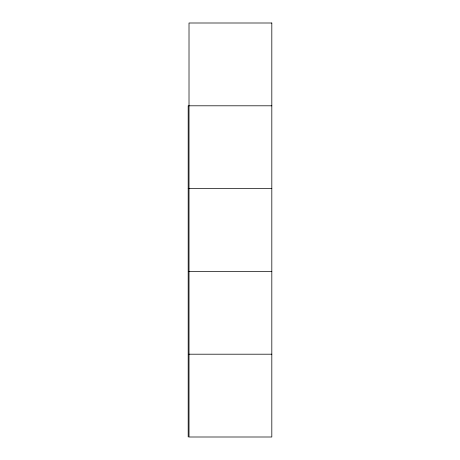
<?xml version="1.0" encoding="UTF-8"?>
<svg xmlns="http://www.w3.org/2000/svg" width="460" height="460" viewBox="0 0 460 460"><rect width="100%" height="100%" fill="white"/><g stroke="black" fill="none" stroke-linecap="round" stroke-linejoin="round"><path stroke-width="0.69" d="M271.814 105.8L188.186 105.8L188.186 437M188.186 188.6L271.814 188.6M189.014 271.4L271.814 271.4M189.014 354.2L271.814 354.2M271.814 23L189.014 23L189.014 437L271.814 437L271.814 23"/></g></svg>
